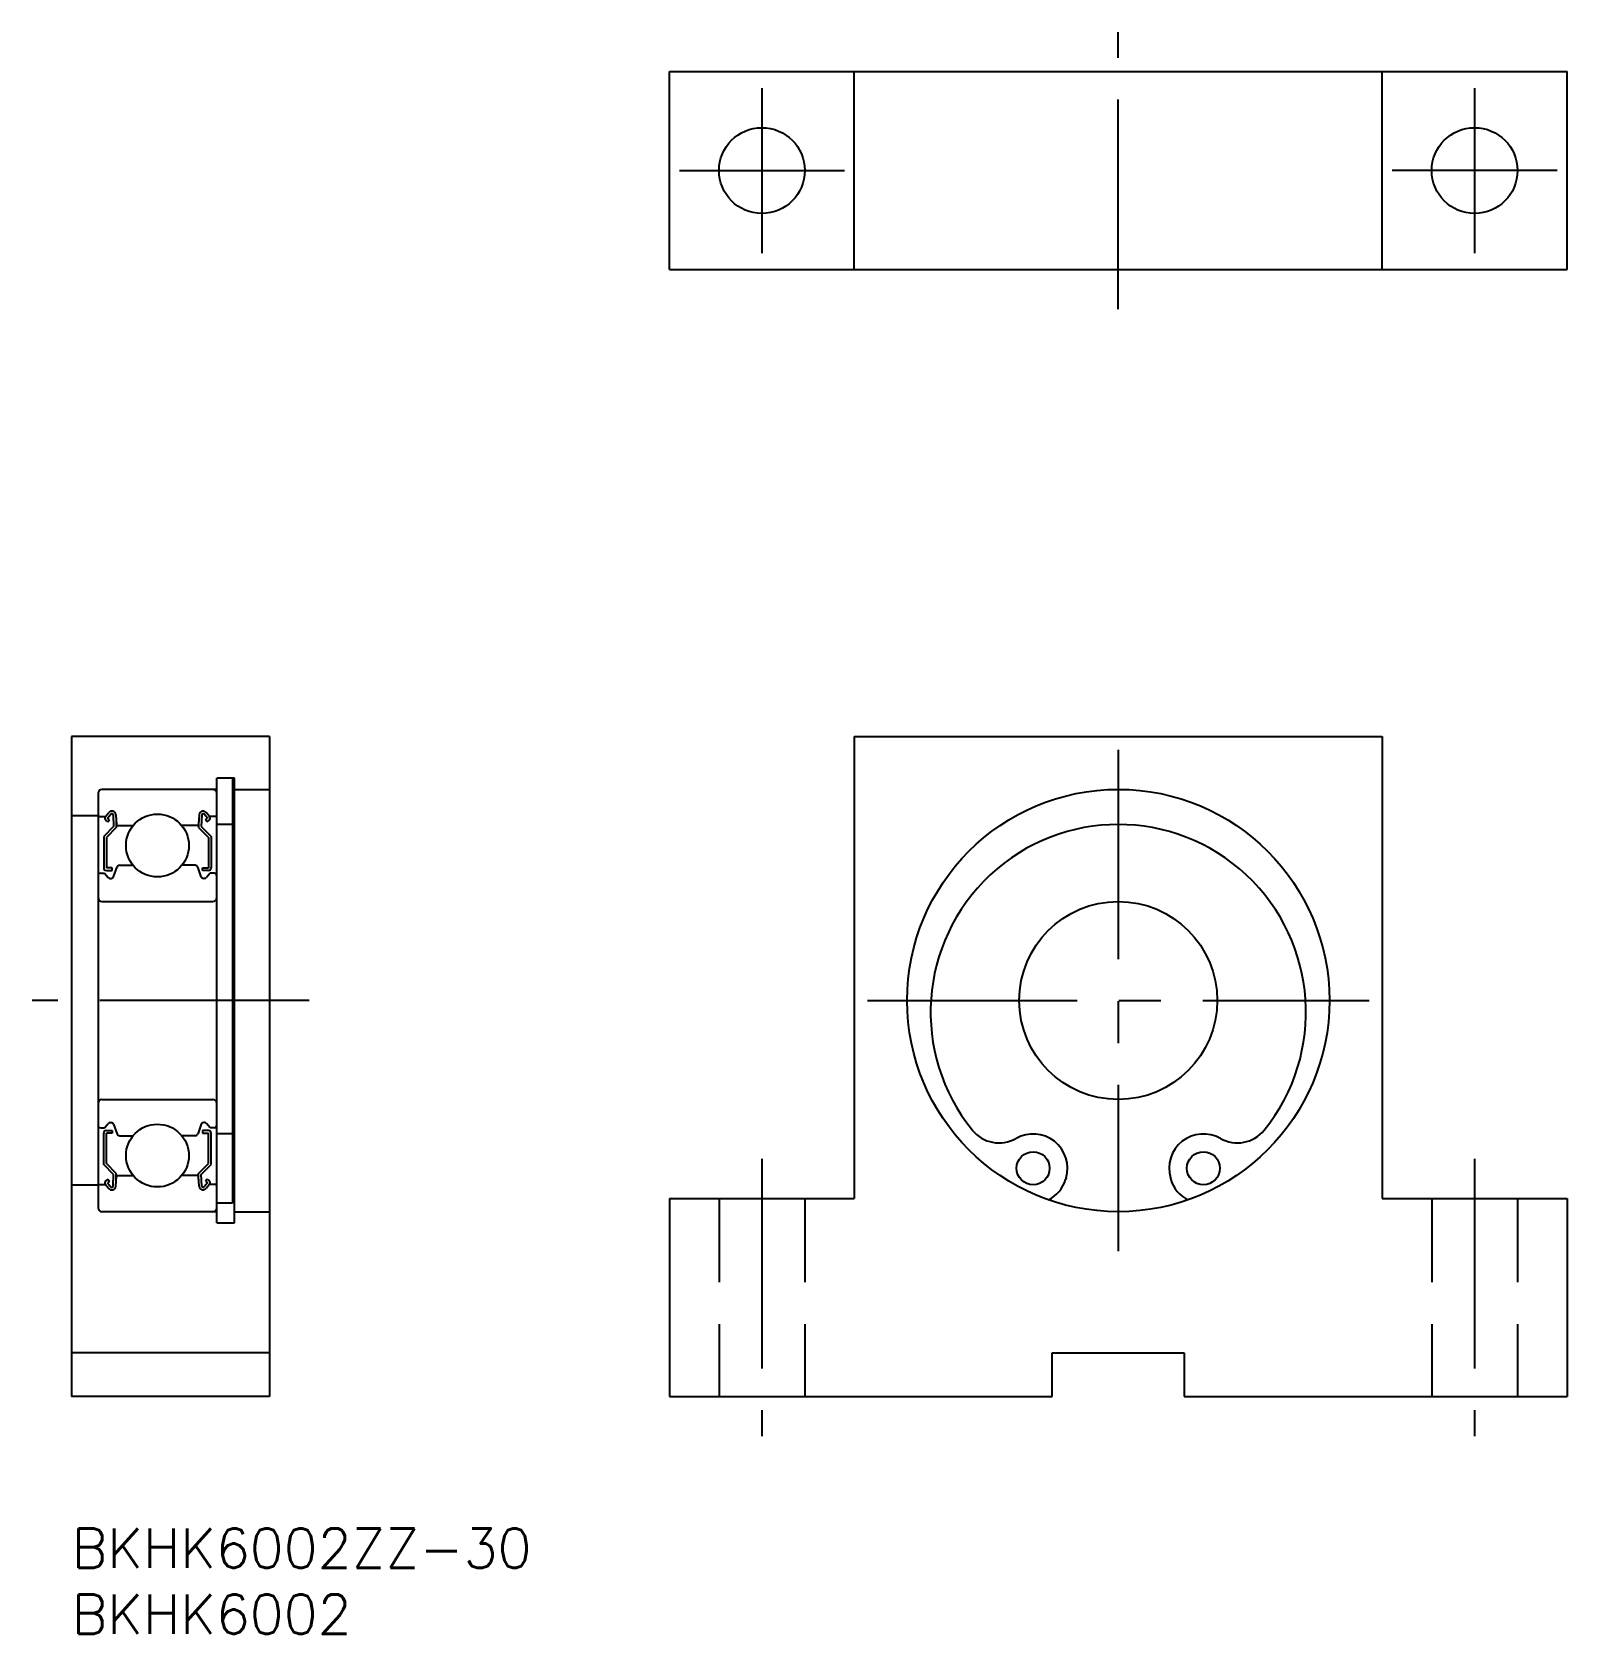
# Model space of a CAD drawing. Extents: x -3 to 113, y -8 to 113.
import ezdxf

# ---------------------------------------------------------------- set-up
doc = ezdxf.new("R2010")
doc.units = 0
doc.header["$LTSCALE"] = 0.5
doc.linetypes.add('CENTER', pattern=[50.8, 31.75, -6.35, 6.35, -6.35])
doc.linetypes.add('DASHED', pattern=[19.05, 12.7, -6.35])
for name, color, linetype in [('MSM_CENTER', 1, 'CENTER'), ('MSM_CONTINUOUS', 7, 'CONTINUOUS'), ('MSM_DASHED', 4, 'DASHED'), ('MSM_PART_NUMBER', 7, 'CONTINUOUS')]:
    doc.layers.add(name, color=color, linetype=linetype)
doc.styles.get("Standard").update_dxf_attribs({"font": 'txt.shx', "height": 3, "bigfont": 'bigfont.shx'})

# ---------------------------------------------------------------- blocks, each defined once
blk = doc.blocks.new('*U4')
at = {"layer": 'MSM_PART_NUMBER'}
blk.add_text('BKHK6002ZZ-30', height=3, dxfattribs=at).set_placement((0, -3))
blk = doc.blocks.new('*U5')
at = {"layer": 'MSM_PART_NUMBER'}
blk.add_text('BKHK6002', height=3, dxfattribs=at).set_placement((0, -8))

msp = doc.modelspace()

# ---------------------------------------------------------------- linework, layer by layer
at = {"layer": 'MSM_CENTER'}
for p, q in [((79.3, 92.39), (79.3, 113.39)), ((52.3, 109.14), (52.3, 96.64)), ((106.3, 109.14), (106.3, 96.64)), ((46.05, 102.89), (58.55, 102.89)), ((112.55, 102.89), (100.05, 102.89)), ((79.3, 59), (79.3, 21)), ((18, 40), (-3, 40)), ((60.3, 40), (98.3, 40)), ((52.3, 28), (52.3, 7)), ((106.3, 28), (106.3, 7))]:
    msp.add_line(p, q, dxfattribs=at)
at = {"layer": 'MSM_CONTINUOUS'}
for p, q in [((45.3, 110.39), (113.3, 110.39)), ((45.3, 95.39), (45.3, 110.39)), ((59.3, 95.39), (59.3, 110.39)), ((99.3, 95.39), (99.3, 110.39)), ((113.3, 95.39), (113.3, 110.39)), ((45.3, 95.39), (113.3, 95.39)), ((15, 60), (0, 60)), ((0, 60), (0, 10)), ((15, 60), (15, 10)), ((59.3, 60), (99.3, 60)), ((59.3, 60), (59.3, 25)), ((99.3, 60), (99.3, 25)), ((11, 56), (2.3, 56)), ((11, 23.15), (11, 56.85)), ((12.35, 56.85, -1.3), (11, 56.85, -1.3)), ((12.2, 56.85), (12.2, 24.65)), ((12.35, 23.15, -0.1), (12.35, 56.85, -0.1)), ((12.35, 56, -1.3), (15, 56, -1.3)), ((2, 55.7), (2, 24.3)), ((2, 54), (0, 54)), ((2.1, 53.95), (2.56, 53.95)), ((2.56, 53.95), (2.81, 54.25)), ((2.74, 53.54), (2.58, 53.67)), ((2.71, 53.82), (2.96, 54.12)), ((2.87, 53.69), (2.71, 53.82)), ((2.74, 53.54), (2.87, 53.69)), ((3.14, 54.06), (3.18, 53.18)), ((3.34, 54.08), (3.4, 53.34)), ((3.38, 53.57), (3.38, 53.1)), ((9.66, 54.08), (9.6, 53.34)), ((9.62, 53.57), (9.62, 53.1)), ((9.86, 54.06), (9.82, 53.18)), ((10.29, 53.82), (10.04, 54.12)), ((10.13, 53.69), (10.29, 53.82)), ((10.26, 53.54), (10.13, 53.69)), ((10.44, 53.95), (10.19, 54.25)), ((10.26, 53.54), (10.42, 53.67)), ((10.9, 53.95), (10.44, 53.95)), ((3.18, 53.18), (2.43, 52.43)), ((2.43, 52.43), (2.43, 50.05)), ((3.38, 53.1), (2.63, 52.35)), ((2.63, 52.35), (2.63, 50.05)), ((3.5, 53.25), (4.65, 53.25)), ((9.5, 53.25), (8.35, 53.25)), ((9.62, 53.1), (10.37, 52.35)), ((9.82, 53.18), (10.57, 52.43)), ((10.37, 52.35), (10.37, 50.05)), ((10.57, 52.43), (10.57, 50.05)), ((12.2, 53.35, -1.3), (11, 53.35, -1.3)), ((3.08, 50.05), (2.63, 50.05)), ((2.63, 49.85), (3.08, 49.85)), ((3.08, 49.85), (3.08, 50.05)), ((3.18, 49.38), (3.45, 50.12)), ((3.64, 50.25), (4.65, 50.25)), ((9.36, 50.25), (8.35, 50.25)), ((9.82, 49.38), (9.55, 50.12)), ((9.92, 50.05), (10.37, 50.05)), ((9.92, 49.85), (9.92, 50.05)), ((10.37, 49.85), (9.92, 49.85)), ((2.2, 49.65), (2.5, 49.65)), ((2.5, 49.65), (2.78, 49.32)), ((2.93, 49.25), (2.99, 49.25)), ((10.07, 49.25), (10.01, 49.25)), ((10.5, 49.65), (10.22, 49.32)), ((10.8, 49.65), (10.5, 49.65)), ((2.3, 47.5), (10.7, 47.5)), ((0, 35), (0, 35)), ((2.3, 32.5), (10.7, 32.5)), ((3.57, 32.5), (3.57, 32.5)), ((2.2, 30.35), (2.5, 30.35)), ((2.5, 30.35), (2.78, 30.68)), ((2.93, 30.75), (2.99, 30.75)), ((3.18, 30.62), (3.45, 29.88)), ((9.82, 30.62), (9.55, 29.88)), ((10.07, 30.75), (10.01, 30.75)), ((10.5, 30.35), (10.22, 30.68)), ((10.8, 30.35), (10.5, 30.35)), ((2.43, 27.57), (2.43, 29.95)), ((2.63, 30.15), (3.08, 30.15)), ((2.63, 27.65), (2.63, 29.95)), ((3.08, 29.95), (2.63, 29.95)), ((3.08, 30.15), (3.08, 29.95)), ((3.64, 29.75), (4.65, 29.75)), ((9.36, 29.75), (8.35, 29.75)), ((9.92, 30.15), (9.92, 29.95)), ((10.37, 30.15), (9.92, 30.15)), ((9.92, 29.95), (10.37, 29.95)), ((10.37, 27.65), (10.37, 29.95)), ((10.57, 27.57), (10.57, 29.95)), ((12.2, 29.89, -1.3), (11, 29.89, -1.3)), ((3.18, 26.82), (2.43, 27.57)), ((3.38, 26.9), (2.63, 27.65)), ((3.14, 25.94), (3.18, 26.82)), ((3.38, 26.43), (3.38, 26.9)), ((3.5, 26.75), (4.65, 26.75)), ((9.5, 26.75), (8.35, 26.75)), ((9.62, 26.9), (10.37, 27.65)), ((9.62, 26.43), (9.62, 26.9)), ((9.82, 26.82), (10.57, 27.57)), ((9.86, 25.94), (9.82, 26.82)), ((2, 26), (0, 26)), ((2.1, 26.05), (2.56, 26.05)), ((2.56, 26.05), (2.81, 25.75)), ((2.74, 26.46), (2.58, 26.33)), ((2.87, 26.31), (2.71, 26.18)), ((2.71, 26.18), (2.96, 25.88)), ((2.74, 26.46), (2.87, 26.31)), ((3.34, 25.92), (3.4, 26.66)), ((9.66, 25.92), (9.6, 26.66)), ((10.29, 26.18), (10.04, 25.88)), ((10.26, 26.46), (10.13, 26.31)), ((10.13, 26.31), (10.29, 26.18)), ((10.44, 26.05), (10.19, 25.75)), ((10.26, 26.46), (10.42, 26.33)), ((10.9, 26.05), (10.44, 26.05)), ((75.34, 26.56), (75.31, 26.44)), ((83.25, 26.56), (83.29, 26.44)), ((12.2, 24.65, -1.3), (11, 24.65, -1.3)), ((45.3, 25), (59.3, 25)), ((45.3, 25), (45.3, 10)), ((99.3, 25), (113.3, 25)), ((113.3, 25), (113.3, 10)), ((11, 24), (2.3, 24)), ((11, 23.15, -1.3), (12.35, 23.15, -1.3)), ((12.35, 24, -1.3), (15, 24, -1.3)), ((15, 13.3), (0, 13.3)), ((74.3, 10), (74.3, 13.3)), ((74.3, 13.3), (84.3, 13.3)), ((84.3, 13.3), (84.3, 10)), ((15, 10), (0, 10)), ((45.3, 10), (74.3, 10)), ((84.3, 10), (113.3, 10))]:
    msp.add_line(p, q, dxfattribs=at)
for centre, radius in [((52.3, 102.89), 3.25), ((106.3, 102.89), 3.25), ((79.3, 40), 16), ((6.5, 51.75), 2.38), ((79.3, 40), 7.5), ((6.5, 28.25), 2.38), ((72.85, 27.29), 1.25), ((85.75, 27.29), 1.25)]:
    msp.add_circle(centre, radius, dxfattribs=at)
for centre, radius, start, end in [((2.3, 55.7), 0.3, 90, 180), ((10.7, 55.7), 0.3, 0, 90), ((2.1, 54.05), 0.1, 180, 270), ((2.71, 53.82), 0.2, 140.0002, 230.0848), ((3.04, 54.05), 0.3, 4.9968, 140.0002), ((3.04, 54.06), 0.1, 2.8198, 140.0033), ((9.96, 54.05), 0.3, 39.9998, 175.0032), ((9.96, 54.06), 0.1, 39.9967, 177.1802), ((10.29, 53.82), 0.2, 309.9152, 39.9998), ((10.9, 54.05), 0.1, 270, 0), ((3.5, 53.35), 0.1, 184.9968, 269.9995), ((9.5, 53.35), 0.1, 270.0005, 355.0032), ((79.3, 39.12), 14.22, 320.9849, 219.0151), ((2.63, 50.05), 0.2, 180, 270), ((3.64, 50.05), 0.2, 90, 159.9919), ((9.36, 50.05), 0.2, 20.0081, 90), ((10.37, 50.05), 0.2, 270, 0), ((2.2, 49.45), 0.2, 90, 180), ((2.93, 49.45), 0.2, 219.9962, 270), ((2.99, 49.45), 0.2, 270, 339.9919), ((10.01, 49.45), 0.2, 200.0081, 270), ((10.07, 49.45), 0.2, 270, 320.0038), ((10.8, 49.45), 0.2, 0, 90), ((2.3, 47.8), 0.3, 180, 270), ((10.7, 47.8), 0.3, 270, 0), ((2.3, 32.2), 0.3, 90, 180), ((10.7, 32.2), 0.3, 0, 90), ((2.2, 30.55), 0.2, 180, 270), ((2.93, 30.55), 0.2, 90, 140.0038), ((2.99, 30.55), 0.2, 20.0081, 90), ((10.01, 30.55), 0.2, 90, 159.9919), ((10.07, 30.55), 0.2, 39.9962, 90), ((10.8, 30.55), 0.2, 270, 0), ((2.63, 29.95), 0.2, 90, 180), ((3.64, 29.95), 0.2, 200.0081, 270), ((9.36, 29.95), 0.2, 270, 339.9919), ((10.37, 29.95), 0.2, 0, 90), ((70.26, 31.81), 2.6, 219.0151, 299.7762), ((72.85, 27.29), 2.6, 343.6002, 119.7762), ((85.75, 27.29), 2.6, 60.2238, 196.3998), ((88.33, 31.81), 2.6, 240.2238, 320.9849), ((3.5, 26.65), 0.1, 90.0005, 175.0032), ((9.5, 26.65), 0.1, 4.9968, 89.9995), ((2.1, 25.95), 0.1, 90, 180), ((2.71, 26.18), 0.2, 129.9152, 219.9998), ((3.04, 25.95), 0.3, 219.9998, 355.0032), ((3.04, 25.94), 0.1, 219.9967, 357.1802), ((9.96, 25.95), 0.3, 184.9968, 320.0002), ((9.96, 25.94), 0.1, 182.8198, 320.0033), ((10.29, 26.18), 0.2, 320.0002, 50.0848), ((10.9, 25.95), 0.1, 0, 90), ((72.91, 27.15), 2.5, 295.9172, 343.6002), ((85.68, 27.15), 2.5, 196.3998, 244.0828), ((2.3, 24.3), 0.3, 180, 270), ((10.7, 24.3), 0.3, 270, 0)]:
    msp.add_arc(centre, radius, start, end, dxfattribs=at)
at = {"layer": 'MSM_DASHED'}
for p, q in [((49.05, 25), (49.05, 10)), ((55.55, 25), (55.55, 10)), ((103.05, 25), (103.05, 10)), ((109.55, 25), (109.55, 10))]:
    msp.add_line(p, q, dxfattribs=at)

# ---------------------------------------------------------------- block references
at = {"layer": 'MSM_CONTINUOUS'}
for name in ['*U4', '*U5']:
    msp.add_blockref(name, (0, 0), dxfattribs=at)

doc.saveas('drawing.dxf')
